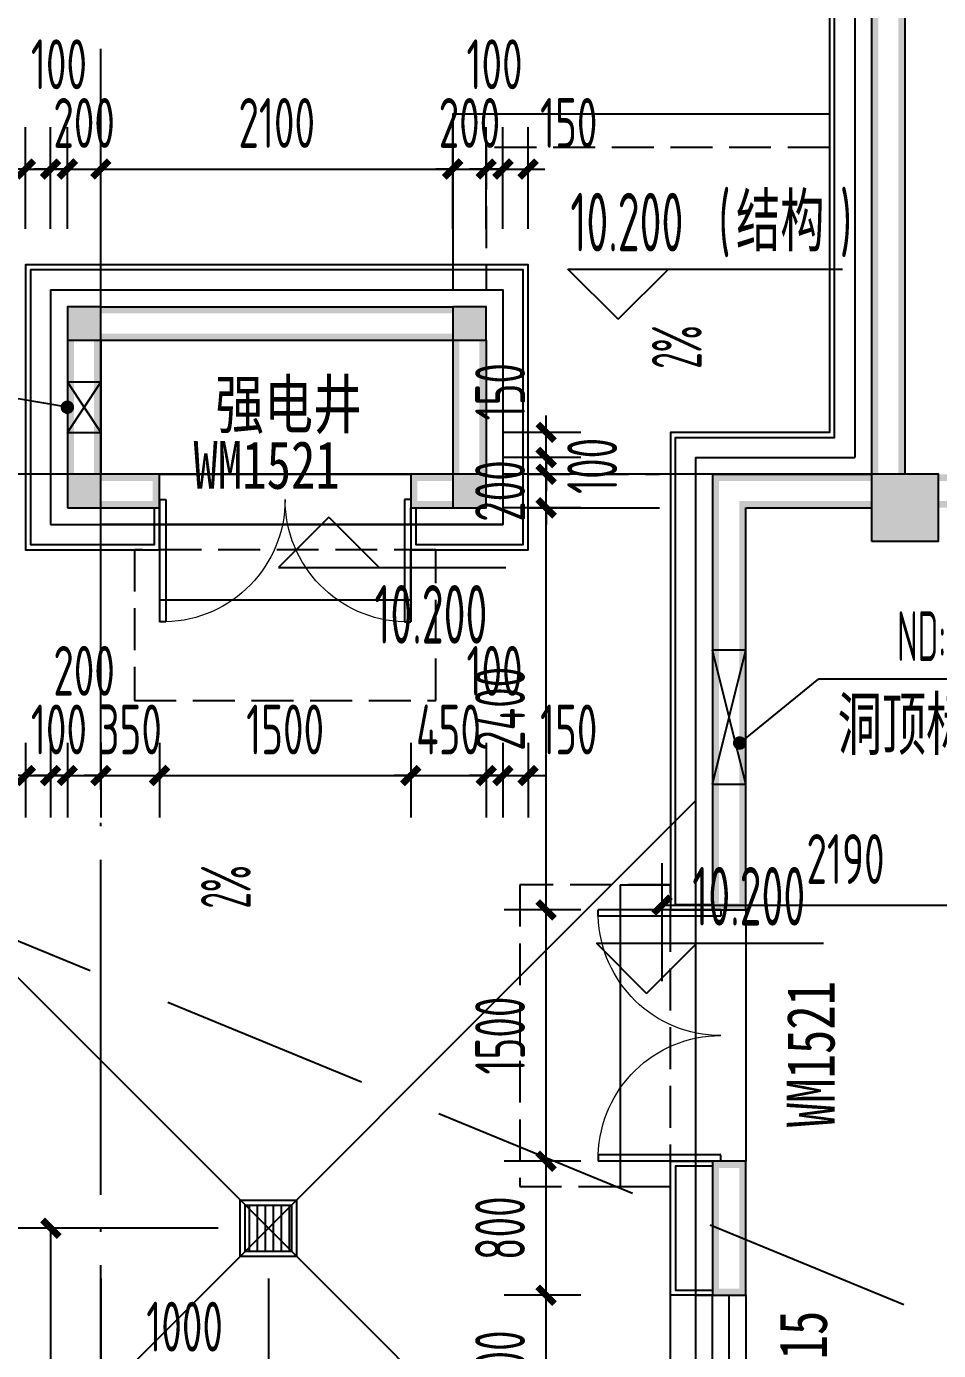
# Model space of a CAD drawing. Extents: x -228436 to 200315, y -41539 to 163917.
# Drawn here: x 48056 to 53500, y 128570 to 136473 of the extents above; entities that cross this region are included whole.
import ezdxf

# ---------------------------------------------------------------- set-up
doc = ezdxf.new("R2010")
doc.units = 0
doc.header["$LTSCALE"] = 1000
doc.header["$MEASUREMENT"] = 0
doc.linetypes.add('X-104 13#平面$0$DASH', pattern=[0.35, 0.25, -0.1])
doc.linetypes.add('X-104 13#平面$0$DOTE', pattern=[2.42, 2, -0.2, 0.02, -0.2])
for name, color, linetype in [('01-标注_尺寸', 124, 'Continuous'), ('01-标注_符号', 200, 'Continuous'), ('02-TEXT_标注', 130, 'Continuous'), ('PUB_HATCH', 8, 'Continuous'), ('PUB_WALL', 9, 'Continuous'), ('X-104 13#平面$0$01-标注_标高', 200, 'Continuous'), ('X-104 13#平面$0$02-TEXT_房间', 7, 'Continuous'), ('X-104 13#平面$0$02-TEXT_标注', 130, 'Continuous'), ('X-104 13#平面$0$02-TEXT_门窗', 151, 'Continuous'), ('X-104 13#平面$0$A-C_窗', 140, 'Continuous'), ('X-104 13#平面$0$A-C_门', 150, 'Continuous'), ('X-104 13#平面$0$A-E_电梯', 171, 'Continuous'), ('X-104 13#平面$0$A-O_分水线', 127, 'Continuous'), ('X-104 13#平面$0$A-O_屋面', 201, 'Continuous'), ('X-104 13#平面$0$A-SUR_保温', 222, 'Continuous'), ('X-104 13#平面$0$A-TECH_暖通', 6, 'Continuous'), ('X-104 13#平面$0$A-TECH_电气', 240, 'Continuous'), ('X-104 13#平面$0$A_AXIS-轴线', 36, 'X-104 13#平面$0$DOTE'), ('X-104 13#平面$0$A_STR-砌块墙', 121, 'Continuous'), ('X-104 13#平面$0$A_STR-砼柱', 51, 'Continuous'), ('X-104 13#平面$0$EH_石材', 116, 'Continuous')]:
    doc.layers.add(name, color=color, linetype=linetype)
doc.layers.add('X-104 13#平面$0$04-不打印_面积', color=5, linetype='Continuous', plot=False)
doc.styles.add('_TCH_DIM', font='ros1.shx', dxfattribs={"width": 0.8, "bigfont": 'jd.shx'})
doc.styles.add('_TCH_DIM_T3', font='ros1.shx', dxfattribs={"width": 0.705882, "bigfont": 'jd.shx'})
doc.styles.add('X-104 13#平面$0$_TCH_DIM', font='ros1.shx', dxfattribs={"width": 0.8, "bigfont": 'jd.shx'})
doc.styles.add('X-104 13#平面$0$_TCH_SPACE', font='STXIHEI_0.TTF', dxfattribs={"width": 0.75, "height": 5})
doc.styles.add('X-104 13#平面$0$_TCH_WINDOW', font='STXIHEI_0.TTF', dxfattribs={"width": 0.75, "height": 3.5})
doc.dimstyles.new('_TCH_ARCH&&100', dxfattribs={"dimtxt": 297.5, "dimasz": 100, "dimexe": 250, "dimexo": 300, "dimgap": 126.25, "dimtad": 1, "dimdec": 0, "dimzin": 0, "dimdsep": 46, "dimtxsty": '_TCH_DIM_T3', "dimblk": 'ARCHTICK', "dimcen": 0.09, "dimclrt": 7, "dimazin": 2, "dimtfac": 1, "dimtdec": 0, "dimtix": 1, "dimtmove": 2, "dimatfit": 3, "dimfxl": 0, "dimtolj": 1, "dimtzin": 0, "dimarcsym": 0})

# ---------------------------------------------------------------- blocks, each defined once
blk = doc.blocks.new('X-104 13#平面$0$zzzzx')
at = {"layer": 'X-104 13#平面$0$A_AXIS-轴线', "linetype": 'X-104 13#平面$0$DOTE'}
for p, q in [((48500, -7401), (48500, 28620.3)), ((60408.4, 9000), (-2925, 9000))]:
    blk.add_line(p, q, dxfattribs=at)
blk = doc.blocks.new('X-104 13#平面$0$ys')
for points in [[(46400.4, -2400.4), (39870, 4130)], [(39000, -5000), (46550.4, 2550.4)]]:
    blk.add_lwpolyline(points)
blk = doc.blocks.new('X-104 13#平面$0$jtkjuyriuy')
h = blk.add_hatch()
h.set_pattern_fill('ANSI31', color=8, scale=30, angle=45)
h.set_pattern_definition([(90, (0, 0), (-47.625, 1e-14), [])])
h.paths.add_polyline_path([(-138, 138), (138, 138), (138, -138), (-138, -138)])
for points in [[(-168, 168), (168, 168), (168, -168), (-168, -168)], [(-138, 138), (138, 138), (138, -138), (-138, -138)]]:
    blk.add_lwpolyline(points, close=True)
blk = doc.blocks.new('*U69')
blk.add_lwpolyline([(200, 0), (200, 800), (0, 800), (0, 0), (200, 0), (0, 800), (0, 0), (200, 800)])
blk = doc.blocks.new('*U82')
blk.add_lwpolyline([(300, 0), (300, 200), (0, 200), (0, 0), (300, 0), (0, 200), (0, 0), (300, 200)])
blk = doc.blocks.new('X-104 13#平面$0$ccc000')
at = {"layer": 'X-104 13#平面$0$A-TECH_电气', "rotation": 270}
blk.add_blockref('*U82', (48500, 134350), dxfattribs=at)
blk = doc.blocks.new('X-104 13#平面$0$$DorLib2D$00000002')
for p, q in [((-0.5, 0), (-0.5, 0.4875)), ((-0.475, 0.4875), (-0.5, 0.4875)), ((-0.475, 0), (-0.475, 0.4875)), ((0.475, 0), (0.475, 0.4875)), ((0.475, 0.4875), (0.5, 0.4875)), ((0.5, 0), (0.5, 0.4875)), ((-0.5, 0), (-0.475, 0)), ((0.5, 0), (0.475, 0))]:
    blk.add_line(p, q)
at = {"lineweight": 13}
for centre, start, end in [((-0.4875, 0), 0, 88.5307), ((0.4875, 0), 91.4693, 180)]:
    blk.add_arc(centre, 0.4875, start, end, dxfattribs=at)
blk = doc.blocks.new('X-104 13#平面$0$$TCHSYS$WIN2D')
for p, q in [((-0.5, 0.5), (0.5, 0.5)), ((-0.5, 0.5), (-0.5, -0.5)), ((0.5, 0.5), (0.5, -0.5)), ((0.5, 0.1667), (-0.5, 0.1667)), ((0.5, -0.1667), (-0.5, -0.1667)), ((-0.5, -0.5), (0.5, -0.5))]:
    blk.add_line(p, q)
blk = doc.blocks.new('_FZH')
blk.add_lwpolyline([(-0.5, -0.5), (0.5, -0.5), (0.5, 0.5), (-0.5, 0.5)], close=True)
at = {"layer": 'PUB_HATCH'}
blk.add_solid([(-0.5, -0.5), (0.5, -0.5), (-0.5, 0.5), (0.5, 0.5)], dxfattribs=at)
blk = doc.blocks.new('X-104 13#平面')
at = {"layer": 'PUB_WALL'}
for points in [[(53100, 133800), (53140, 133800), (53140, 140860), (53100, 140900)], [(53260, 133800), (53300, 133800), (53300, 140900), (53260, 140860)], [(48500, 134800), (48300, 134800), (48340, 134760), (48460, 134760)], [(48300, 134800), (48300, 134600), (48340, 134640), (48340, 134760)], [(48500, 134600), (48500, 134800), (48460, 134760), (48460, 134640)], [(50600, 134760), (50600, 134800), (48500, 134800), (48500, 134760)], [(50800, 134800), (50600, 134800), (50640, 134760), (50760, 134760)], [(50600, 134800), (50600, 134600), (50640, 134640), (50640, 134760)], [(50800, 134600), (50800, 134800), (50760, 134760), (50760, 134640)], [(48300, 134600), (48500, 134600), (48460, 134640), (48340, 134640)], [(48300, 133800), (48340, 133800), (48340, 134600), (48300, 134600)], [(48460, 133800), (48500, 133800), (48500, 134600), (48460, 134600)], [(50600, 134600), (50600, 134640), (48500, 134640), (48500, 134600)], [(50600, 134600), (50800, 134600), (50760, 134640), (50640, 134640)], [(50600, 133800), (50640, 133800), (50640, 134600), (50600, 134600)], [(50760, 133800), (50800, 133800), (50800, 134600), (50760, 134600)], [(48500, 133800), (48300, 133800), (48340, 133760), (48460, 133760)], [(48300, 133800), (48300, 133600), (48340, 133640), (48340, 133760)], [(48500, 133600), (48500, 133800), (48460, 133760), (48460, 133640)], [(48500, 133800), (48500, 133760), (48810, 133760), (48850, 133800)], [(48850, 133600), (48850, 133800), (48810, 133760), (48810, 133640)], [(50600, 133760), (50600, 133800), (50350, 133800), (50390, 133760)], [(50350, 133800), (50350, 133600), (50390, 133640), (50390, 133760)], [(50800, 133800), (50600, 133800), (50640, 133760), (50760, 133760)], [(50600, 133800), (50600, 133600), (50640, 133640), (50640, 133760)], [(50800, 133600), (50800, 133800), (50760, 133760), (50760, 133640)], [(52150.4, 133800), (52150.4, 131200), (52190.4, 131240), (52190.4, 133760)], [(53100, 133760), (53100, 133800), (52150.4, 133800), (52190.4, 133760)], [(53500, 133800), (53100, 133800), (53140, 133760), (53460, 133760)], [(53100, 133800), (53100, 133400), (53140, 133440), (53140, 133760)], [(53500, 133400), (53500, 133800), (53460, 133760), (53460, 133440)], [(53500, 133800), (53500, 133760), (55490, 133760), (55450, 133800)], [(48300, 133600), (48500, 133600), (48460, 133640), (48340, 133640)], [(48500, 133640), (48500, 133600), (48850, 133600), (48810, 133640)], [(50600, 133600), (50600, 133640), (50390, 133640), (50350, 133600)], [(50600, 133600), (50800, 133600), (50760, 133640), (50640, 133640)], [(52350.4, 131200), (52350.4, 133600), (52310.4, 133640), (52310.4, 131240)], [(53100, 133600), (53100, 133640), (52310.4, 133640), (52350.4, 133600)], [(53500, 133640), (53500, 133600), (55550, 133600), (55550, 133640)], [(53100, 133400), (53500, 133400), (53460, 133440), (53140, 133440)], [(52150.4, 131200), (52350.4, 131200), (52310.4, 131240), (52190.4, 131240)], [(52150.4, 129700), (52150.4, 128900), (52190.4, 128940), (52190.4, 129660)], [(52350.4, 129700), (52150.4, 129700), (52190.4, 129660), (52310.4, 129660)], [(52350.4, 128900), (52350.4, 129700), (52310.4, 129660), (52310.4, 128940)], [(52150.4, 128900), (52350.4, 128900), (52310.4, 128940), (52190.4, 128940)]]:
    blk.add_hatch(color=256, dxfattribs=at).paths.add_polyline_path(points)
at = {"layer": 'X-104 13#平面$0$01-标注_标高'}
for p, q in [((51588.3, 134724.9), (51288.3, 135024.9)), ((51288.3, 135024.9), (52927.4, 135024.9)), ((51588.3, 134724.9), (51888.3, 135024.9)), ((49860.6, 133544), (49560.6, 133244)), ((49860.6, 133544), (50160.6, 133244)), ((49560.6, 133244), (50917.2, 133244)), ((51757.9, 130701.4), (51457.9, 131001.4)), ((51457.9, 131001.4), (52814.4, 131001.4)), ((51757.9, 130701.4), (52057.9, 131001.4))]:
    blk.add_line(p, q, dxfattribs=at)
at = {"layer": 'X-104 13#平面$0$02-TEXT_标注', "linetype": 'X-104 13#平面$0$DASH', "ltscale": 5}
blk.add_lwpolyline([(58150, 126850), (34158.2, 136697.4)], dxfattribs=at)
at = {"layer": 'X-104 13#平面$0$04-不打印_面积', "color": 1}
blk.add_lwpolyline([(48500, 134900), (50900, 134900), (50900, 133500), (48500, 133500)], close=True, dxfattribs=at)
at = {"layer": 'X-104 13#平面$0$A-C_门'}
for p, q in [((48850, 133800), (50350, 133800)), ((48850, 133500), (50350, 133500)), ((52050.4, 131200), (52050.4, 129700)), ((52350.4, 131200), (52350.4, 129700))]:
    blk.add_line(p, q, dxfattribs=at)
at = {"layer": 'X-104 13#平面$0$A-E_电梯'}
for p, q in [((48850, 133500), (50350, 133500)), ((51600.4, 131350), (51600.4, 129550)), ((51600.4, 131350), (51900.4, 131350)), ((51535.4, 129550), (51835.4, 129550))]:
    blk.add_line(p, q, dxfattribs=at)
blk.add_lwpolyline([(48850, 133350), (48850, 133050), (50350, 133050), (50350, 133350)], dxfattribs=at)
at = {"layer": 'X-104 13#平面$0$A-O_屋面'}
for points in [[(52850, 135950), (50600, 135950), (50600, 134900)], [(51050, 133600), (51835.4, 133600)]]:
    blk.add_lwpolyline(points, dxfattribs=at)
at = {"layer": 'X-104 13#平面$0$A-O_屋面', "linetype": 'X-104 13#平面$0$DASH'}
for points in [[(52850, 135750), (50800, 135750), (50800, 134900)], [(51050, 133800), (51835.4, 133800)]]:
    blk.add_lwpolyline(points, dxfattribs=at)
at = {"layer": 'X-104 13#平面$0$A-SUR_保温'}
for p, q in [((53000, 140900), (53000, 133900)), ((48200, 134900), (48200, 133500)), ((48200, 134900), (50900, 134900)), ((50900, 134900), (50900, 133500)), ((52050.4, 133900), (52050.4, 131200)), ((52050.4, 133900), (53000, 133900)), ((48850, 133500), (48850, 133600)), ((50350, 133500), (50350, 133600)), ((48200, 133500), (48850, 133500)), ((50350, 133500), (50900, 133500)), ((52050.4, 131200), (52150.4, 131200)), ((52050.4, 129700), (52150.4, 129700)), ((52050.4, 129700), (52050.4, 128900)), ((52050.4, 128900), (52150.4, 128900))]:
    blk.add_line(p, q, dxfattribs=at)
at = {"layer": 'X-104 13#平面$0$A-SUR_保温', "linetype": 'X-104 13#平面$0$DASH'}
for points in [[(50500, 133350), (48700, 133350), (48700, 132450), (50500, 132450)], [(51900.4, 131350), (51000.4, 131350), (51000.4, 129550), (51900.4, 129550)]]:
    blk.add_lwpolyline(points, close=True, dxfattribs=at)
at = {"layer": 'X-104 13#平面$0$A_STR-砌块墙'}
for p, q in [((53100, 140900), (53100, 133800)), ((53300, 133800), (53300, 140900)), ((48500, 134800), (50600, 134800)), ((48300, 134600), (48300, 133800)), ((48500, 134600), (48500, 133800)), ((48500, 134600), (50600, 134600)), ((50600, 134600), (50600, 133800)), ((50800, 134600), (50800, 133800)), ((48850, 133800), (48500, 133800)), ((48850, 133600), (48850, 133800)), ((50600, 133800), (50350, 133800)), ((50350, 133800), (50350, 133600)), ((52150.4, 133800), (52150.4, 131200)), ((52150.4, 133800), (53100, 133800)), ((48500, 133600), (48850, 133600)), ((50350, 133600), (50600, 133600)), ((52350.4, 131200), (52350.4, 133600)), ((52350.4, 133600), (53100, 133600)), ((52150.4, 131200), (52350.4, 131200)), ((52150.4, 129700), (52150.4, 128900)), ((52350.4, 129700), (52150.4, 129700)), ((52350.4, 128900), (52350.4, 129700)), ((52150.4, 128900), (52350.4, 128900))]:
    blk.add_line(p, q, dxfattribs=at)
at = {"layer": 'X-104 13#平面$0$EH_石材'}
blk.add_line((51900.4, 128100), (51900.4, 128900), dxfattribs=at)
for points in [[(52150.4, 131200), (52150.4, 131230), (51930.4, 131230), (51930.4, 134020), (52880, 134020), (52880, 140870), (53100, 140870), (53100, 140900), (52850, 140900), (52850, 134050), (51900.4, 134050), (51900.4, 131200)], [(52150.4, 128900), (51900.4, 128900), (51900.4, 129700), (52150.4, 129700), (52150.4, 129670), (51930.4, 129670), (51930.4, 128930), (52150.4, 128930)]]:
    blk.add_lwpolyline(points, close=True, dxfattribs=at)
for points in [[(50350, 133600), (50350, 133350), (51050, 133350), (51050, 135050), (48050, 135050), (48050, 133350), (48850, 133350), (48850, 133600)], [(50380, 133600), (50380, 133380), (51020, 133380), (51020, 135020), (48080, 135020), (48080, 133380), (48820, 133380), (48820, 133600)]]:
    blk.add_lwpolyline(points, dxfattribs=at)
for name, p in [('X-104 13#平面$0$zzzzx', (0, 124800)), ('X-104 13#平面$0$ccc000', (-200, 0))]:
    blk.add_blockref(name, p)
at = {"layer": 'X-104 13#平面$0$A-C_窗'}
ref = blk.add_blockref('X-104 13#平面$0$$TCHSYS$WIN2D', (52200.4, 128500), dxfattribs=dict(at, xscale=800, yscale=-300, zscale=300, rotation=270))
ref.add_attrib('A', 'C0815', (52833.7, 128080), dxfattribs={"layer": 'X-104 13#平面$0$02-TEXT_门窗', "height": 285.43, "rotation": 90, "style": 'X-104 13#平面$0$_TCH_WINDOW', "width": 0.75})
at = {"layer": 'X-104 13#平面$0$A-C_门'}
ref = blk.add_blockref('X-104 13#平面$0$$DorLib2D$00000002', (49600, 133650), dxfattribs=dict(at, xscale=1500, yscale=-1500, zscale=300))
ref.add_attrib('A', 'WM1521', (49052.6, 133713.3), dxfattribs={"layer": 'X-104 13#平面$0$02-TEXT_门窗', "height": 285.43, "style": 'X-104 13#平面$0$_TCH_WINDOW', "width": 0.75})
ref = blk.add_blockref('X-104 13#平面$0$$DorLib2D$00000002', (52200.4, 130450), dxfattribs=dict(at, xscale=1500, yscale=-1500, zscale=300, rotation=270))
ref.add_attrib('A', 'WM1521', (52879.4, 129902.6), dxfattribs={"layer": 'X-104 13#平面$0$02-TEXT_门窗', "height": 285.43, "rotation": 90, "style": 'X-104 13#平面$0$_TCH_WINDOW', "width": 0.75})
at = {"layer": 'X-104 13#平面$0$A-O_分水线'}
for name, p in [('X-104 13#平面$0$ys', (5500, 129300)), ('X-104 13#平面$0$jtkjuyriuy', (49500, 129300))]:
    blk.add_blockref(name, p, dxfattribs=at)
at = {"layer": 'X-104 13#平面$0$A-TECH_暖通'}
blk.add_blockref('*U69', (52150.4, 131950), dxfattribs=at)
at = {"layer": 'X-104 13#平面$0$A_STR-砼柱'}
for p, xscale, yscale, zscale in [((48400, 134700), 200, 200, 200), ((50700, 134700), 200, 200, 200), ((48400, 133700), 200, 200, 200), ((50700, 133700), 200, 200, 200), ((53300, 133600), 400, 400, 400)]:
    blk.add_blockref('_FZH', p, dxfattribs=dict(at, xscale=xscale, yscale=yscale, zscale=zscale))
at = {"layer": 'X-104 13#平面$0$02-TEXT_房间', "style": 'X-104 13#平面$0$_TCH_SPACE', "width": 0.75}
blk.add_text('强电井', height=285.43, dxfattribs=at).set_placement((49182.5, 134074.7))
at = {"layer": 'X-104 13#平面$0$02-TEXT_标注', "style": 'X-104 13#平面$0$_TCH_DIM'}
for s, height, width, p in [('10.200', 350, 0.64, (51302.8, 135129.9)), ('(', 350, 0.64, (52187, 135129.9)), ('结构', 347.29, 0.8, (52291.5, 135129.9)), (')', 350, 0.64, (52912.3, 135129.9)), ('10.200', 350, 0.64, (50133.1, 132789)), ('10.200', 350, 0.64, (52030.3, 131106.4))]:
    blk.add_text(s, height=height, dxfattribs=dict(at, width=width)).set_placement(p)
blk = doc.blocks.new('_ArchTick')
at = {"color": 0, "linetype": 'ByBlock', "const_width": 0.4}
blk.add_lwpolyline([(-0.5, -0.5), (0.5, 0.5)], dxfattribs=at)
blk = doc.blocks.new('*D366')
at = {"layer": '01-标注_尺寸', "color": 0, "lineweight": -2, "transparency": 16777216}
for p, q in [((48050, 135265.7), (48050, 135871.9)), ((48200, 135265.7), (48200, 135871.9)), ((48050, 135621.9), (47950, 135621.9)), ((48050, 135621.9), (48200, 135621.9)), ((48200, 135621.9), (48300, 135621.9))]:
    blk.add_line(p, q, dxfattribs=at)
at = {"layer": 'Defpoints', "color": 0, "transparency": 16777216}
for p in [(48200, 135621.9), (48050, 134965.7), (48200, 134965.7)]:
    blk.add_point(p, dxfattribs=at)
at = {"layer": '01-标注_尺寸', "color": 0, "lineweight": -2, "transparency": 16777216, "xscale": 100, "yscale": 100, "zscale": 100}
blk.add_blockref('_ArchTick', (48050, 135621.9), dxfattribs=at)
at = {"layer": '01-标注_尺寸', "color": 0, "lineweight": -2, "transparency": 16777216, "xscale": 100, "yscale": 100, "zscale": 100, "rotation": 180}
blk.add_blockref('_ArchTick', (48200, 135621.9), dxfattribs=at)
at = {"layer": '01-标注_尺寸', "color": 7, "transparency": 16777216, "insert": (47807.2, 135896.9), "char_height": 297.5, "attachment_point": 5, "style": '_TCH_DIM_T3'}
blk.add_mtext('\\A1;150', dxfattribs=at)
blk = doc.blocks.new('*D367')
at = {"layer": '01-标注_尺寸', "color": 0, "lineweight": -2, "transparency": 16777216}
for p, q in [((48200, 135265.7), (48200, 135871.9)), ((48300, 135265.7), (48300, 135871.9)), ((48200, 135621.9), (48100, 135621.9)), ((48200, 135621.9), (48300, 135621.9)), ((48300, 135621.9), (48400, 135621.9))]:
    blk.add_line(p, q, dxfattribs=at)
at = {"layer": 'Defpoints', "color": 0, "transparency": 16777216}
for p in [(48300, 135621.9), (48200, 134965.7), (48300, 134965.7)]:
    blk.add_point(p, dxfattribs=at)
at = {"layer": '01-标注_尺寸', "color": 0, "lineweight": -2, "transparency": 16777216, "xscale": 100, "yscale": 100, "zscale": 100}
blk.add_blockref('_ArchTick', (48200, 135621.9), dxfattribs=at)
at = {"layer": '01-标注_尺寸', "color": 0, "lineweight": -2, "transparency": 16777216, "xscale": 100, "yscale": 100, "zscale": 100, "rotation": 180}
blk.add_blockref('_ArchTick', (48300, 135621.9), dxfattribs=at)
at = {"layer": '01-标注_尺寸', "color": 7, "transparency": 16777216, "insert": (48250, 136246.9), "char_height": 297.5, "attachment_point": 5, "style": '_TCH_DIM_T3'}
blk.add_mtext('\\A1;100', dxfattribs=at)
blk = doc.blocks.new('*D368')
at = {"layer": '01-标注_尺寸', "color": 0, "lineweight": -2, "transparency": 16777216}
for p, q in [((48300, 135265.7), (48300, 135871.9)), ((48500, 135265.7), (48500, 135871.9)), ((48300, 135621.9), (48200, 135621.9)), ((48300, 135621.9), (48500, 135621.9)), ((48500, 135621.9), (48600, 135621.9))]:
    blk.add_line(p, q, dxfattribs=at)
at = {"layer": 'Defpoints', "color": 0, "transparency": 16777216}
for p in [(48500, 135621.9), (48300, 134965.7), (48500, 134965.7)]:
    blk.add_point(p, dxfattribs=at)
at = {"layer": '01-标注_尺寸', "color": 0, "lineweight": -2, "transparency": 16777216, "xscale": 100, "yscale": 100, "zscale": 100}
blk.add_blockref('_ArchTick', (48300, 135621.9), dxfattribs=at)
at = {"layer": '01-标注_尺寸', "color": 0, "lineweight": -2, "transparency": 16777216, "xscale": 100, "yscale": 100, "zscale": 100, "rotation": 180}
blk.add_blockref('_ArchTick', (48500, 135621.9), dxfattribs=at)
at = {"layer": '01-标注_尺寸', "color": 7, "transparency": 16777216, "insert": (48400, 135896.9), "char_height": 297.5, "attachment_point": 5, "style": '_TCH_DIM_T3'}
blk.add_mtext('\\A1;200', dxfattribs=at)
blk = doc.blocks.new('*D369')
at = {"layer": '01-标注_尺寸', "color": 0, "lineweight": -2, "transparency": 16777216}
for p, q in [((48500, 135265.7), (48500, 135871.9)), ((50600, 135265.7), (50600, 135871.9)), ((48500, 135621.9), (50600, 135621.9))]:
    blk.add_line(p, q, dxfattribs=at)
at = {"layer": 'Defpoints', "color": 0, "transparency": 16777216}
for p in [(50600, 135621.9), (48500, 134965.7), (50600, 134965.7)]:
    blk.add_point(p, dxfattribs=at)
at = {"layer": '01-标注_尺寸', "color": 0, "lineweight": -2, "transparency": 16777216, "xscale": 100, "yscale": 100, "zscale": 100, "rotation": 180}
blk.add_blockref('_ArchTick', (48500, 135621.9), dxfattribs=at)
at = {"layer": '01-标注_尺寸', "color": 0, "lineweight": -2, "transparency": 16777216, "xscale": 100, "yscale": 100, "zscale": 100}
blk.add_blockref('_ArchTick', (50600, 135621.9), dxfattribs=at)
at = {"layer": '01-标注_尺寸', "color": 7, "transparency": 16777216, "insert": (49550, 135896.9), "char_height": 297.5, "attachment_point": 5, "style": '_TCH_DIM_T3'}
blk.add_mtext('\\A1;2100', dxfattribs=at)
blk = doc.blocks.new('*D370')
at = {"layer": '01-标注_尺寸', "color": 0, "lineweight": -2, "transparency": 16777216}
for p, q in [((50600, 135265.7), (50600, 135871.9)), ((50800, 135265.7), (50800, 135871.9)), ((50600, 135621.9), (50500, 135621.9)), ((50600, 135621.9), (50800, 135621.9)), ((50800, 135621.9), (50900, 135621.9))]:
    blk.add_line(p, q, dxfattribs=at)
at = {"layer": 'Defpoints', "color": 0, "transparency": 16777216}
for p in [(50800, 135621.9), (50600, 134965.7), (50800, 134965.7)]:
    blk.add_point(p, dxfattribs=at)
at = {"layer": '01-标注_尺寸', "color": 0, "lineweight": -2, "transparency": 16777216, "xscale": 100, "yscale": 100, "zscale": 100}
blk.add_blockref('_ArchTick', (50600, 135621.9), dxfattribs=at)
at = {"layer": '01-标注_尺寸', "color": 0, "lineweight": -2, "transparency": 16777216, "xscale": 100, "yscale": 100, "zscale": 100, "rotation": 180}
blk.add_blockref('_ArchTick', (50800, 135621.9), dxfattribs=at)
at = {"layer": '01-标注_尺寸', "color": 7, "transparency": 16777216, "insert": (50700, 135896.9), "char_height": 297.5, "attachment_point": 5, "style": '_TCH_DIM_T3'}
blk.add_mtext('\\A1;200', dxfattribs=at)
blk = doc.blocks.new('*D371')
at = {"layer": '01-标注_尺寸', "color": 0, "lineweight": -2, "transparency": 16777216}
for p, q in [((50800, 135265.7), (50800, 135871.9)), ((50900, 135265.7), (50900, 135871.9)), ((50800, 135621.9), (50700, 135621.9)), ((50800, 135621.9), (50900, 135621.9)), ((50900, 135621.9), (51000, 135621.9))]:
    blk.add_line(p, q, dxfattribs=at)
at = {"layer": 'Defpoints', "color": 0, "transparency": 16777216}
for p in [(50900, 135621.9), (50800, 134965.7), (50900, 134965.7)]:
    blk.add_point(p, dxfattribs=at)
at = {"layer": '01-标注_尺寸', "color": 0, "lineweight": -2, "transparency": 16777216, "xscale": 100, "yscale": 100, "zscale": 100}
blk.add_blockref('_ArchTick', (50800, 135621.9), dxfattribs=at)
at = {"layer": '01-标注_尺寸', "color": 0, "lineweight": -2, "transparency": 16777216, "xscale": 100, "yscale": 100, "zscale": 100, "rotation": 180}
blk.add_blockref('_ArchTick', (50900, 135621.9), dxfattribs=at)
at = {"layer": '01-标注_尺寸', "color": 7, "transparency": 16777216, "insert": (50850, 136246.9), "char_height": 297.5, "attachment_point": 5, "style": '_TCH_DIM_T3'}
blk.add_mtext('\\A1;100', dxfattribs=at)
blk = doc.blocks.new('*D372')
at = {"layer": '01-标注_尺寸', "color": 0, "lineweight": -2, "transparency": 16777216}
for p, q in [((50900, 135265.7), (50900, 135871.9)), ((51050, 135265.7), (51050, 135871.9)), ((50900, 135621.9), (50800, 135621.9)), ((50900, 135621.9), (51050, 135621.9)), ((51050, 135621.9), (51150, 135621.9))]:
    blk.add_line(p, q, dxfattribs=at)
at = {"layer": 'Defpoints', "color": 0, "transparency": 16777216}
for p in [(51050, 135621.9), (50900, 134965.7), (51050, 134965.7)]:
    blk.add_point(p, dxfattribs=at)
at = {"layer": '01-标注_尺寸', "color": 0, "lineweight": -2, "transparency": 16777216, "xscale": 100, "yscale": 100, "zscale": 100}
blk.add_blockref('_ArchTick', (50900, 135621.9), dxfattribs=at)
at = {"layer": '01-标注_尺寸', "color": 0, "lineweight": -2, "transparency": 16777216, "xscale": 100, "yscale": 100, "zscale": 100, "rotation": 180}
blk.add_blockref('_ArchTick', (51050, 135621.9), dxfattribs=at)
at = {"layer": '01-标注_尺寸', "color": 7, "transparency": 16777216, "insert": (51292.8, 135896.9), "char_height": 297.5, "attachment_point": 5, "style": '_TCH_DIM_T3'}
blk.add_mtext('\\A1;150', dxfattribs=at)
blk = doc.blocks.new('*D559')
at = {"layer": '01-标注_尺寸', "color": 0, "lineweight": -2, "transparency": 16777216}
for p, q in [((51157.9, 134050), (51157.9, 134150)), ((51365.6, 134050), (50907.9, 134050)), ((51157.9, 133900), (51157.9, 134050)), ((51365.6, 133900), (50907.9, 133900)), ((51157.9, 133900), (51157.9, 133800))]:
    blk.add_line(p, q, dxfattribs=at)
at = {"layer": 'Defpoints', "color": 0, "transparency": 16777216}
for p in [(51157.9, 134050), (51665.6, 134050), (51665.6, 133900)]:
    blk.add_point(p, dxfattribs=at)
at = {"layer": '01-标注_尺寸', "color": 0, "lineweight": -2, "transparency": 16777216, "xscale": 100, "yscale": 100, "zscale": 100}
for p, rotation in [((51157.9, 134050), 270), ((51157.9, 133900), 90)]:
    blk.add_blockref('_ArchTick', p, dxfattribs=dict(at, rotation=rotation))
at = {"layer": '01-标注_尺寸', "color": 7, "transparency": 16777216, "insert": (50882.9, 134292.8), "char_height": 297.5, "attachment_point": 5, "rotation": 90, "style": '_TCH_DIM_T3'}
blk.add_mtext('\\A1;150', dxfattribs=at)
blk = doc.blocks.new('*D560')
at = {"layer": '01-标注_尺寸', "color": 0, "lineweight": -2, "transparency": 16777216}
for p, q in [((51157.9, 133900), (51157.9, 134000)), ((51365.6, 133900), (50907.9, 133900)), ((51157.9, 133800), (51157.9, 133900)), ((51365.6, 133800), (50907.9, 133800)), ((51157.9, 133800), (51157.9, 133700))]:
    blk.add_line(p, q, dxfattribs=at)
at = {"layer": 'Defpoints', "color": 0, "transparency": 16777216}
for p in [(51157.9, 133900), (51665.6, 133900), (51665.6, 133800)]:
    blk.add_point(p, dxfattribs=at)
at = {"layer": '01-标注_尺寸', "color": 0, "lineweight": -2, "transparency": 16777216, "xscale": 100, "yscale": 100, "zscale": 100}
for p, rotation in [((51157.9, 133900), 270), ((51157.9, 133800), 90)]:
    blk.add_blockref('_ArchTick', p, dxfattribs=dict(at, rotation=rotation))
at = {"layer": '01-标注_尺寸', "color": 7, "transparency": 16777216, "insert": (51432.9, 133850), "char_height": 297.5, "attachment_point": 5, "rotation": 90, "style": '_TCH_DIM_T3'}
blk.add_mtext('\\A1;100', dxfattribs=at)
blk = doc.blocks.new('*D561')
at = {"layer": '01-标注_尺寸', "color": 0, "lineweight": -2, "transparency": 16777216}
for p, q in [((51157.9, 133800), (51157.9, 133900)), ((51365.6, 133800), (50907.9, 133800)), ((51157.9, 133600), (51157.9, 133800)), ((51365.6, 133600), (50907.9, 133600)), ((51157.9, 133600), (51157.9, 133500))]:
    blk.add_line(p, q, dxfattribs=at)
at = {"layer": 'Defpoints', "color": 0, "transparency": 16777216}
for p in [(51157.9, 133800), (51665.6, 133800), (51665.6, 133600)]:
    blk.add_point(p, dxfattribs=at)
at = {"layer": '01-标注_尺寸', "color": 0, "lineweight": -2, "transparency": 16777216, "xscale": 100, "yscale": 100, "zscale": 100}
for p, rotation in [((51157.9, 133800), 270), ((51157.9, 133600), 90)]:
    blk.add_blockref('_ArchTick', p, dxfattribs=dict(at, rotation=rotation))
at = {"layer": '01-标注_尺寸', "color": 7, "transparency": 16777216, "insert": (50882.9, 133700), "char_height": 297.5, "attachment_point": 5, "rotation": 90, "style": '_TCH_DIM_T3'}
blk.add_mtext('\\A1;200', dxfattribs=at)
blk = doc.blocks.new('*D562')
at = {"layer": '01-标注_尺寸', "color": 0, "lineweight": -2, "transparency": 16777216}
for p, q in [((51365.6, 133600), (50907.9, 133600)), ((51157.9, 131200), (51157.9, 133600)), ((51365.6, 131200), (50907.9, 131200))]:
    blk.add_line(p, q, dxfattribs=at)
at = {"layer": 'Defpoints', "color": 0, "transparency": 16777216}
for p in [(51157.9, 133600), (51665.6, 133600), (51665.6, 131200)]:
    blk.add_point(p, dxfattribs=at)
at = {"layer": '01-标注_尺寸', "color": 0, "lineweight": -2, "transparency": 16777216, "xscale": 100, "yscale": 100, "zscale": 100}
for p, rotation in [((51157.9, 133600), 90), ((51157.9, 131200), 270)]:
    blk.add_blockref('_ArchTick', p, dxfattribs=dict(at, rotation=rotation))
at = {"layer": '01-标注_尺寸', "color": 7, "transparency": 16777216, "insert": (50882.9, 132400), "char_height": 297.5, "attachment_point": 5, "rotation": 90, "style": '_TCH_DIM_T3'}
blk.add_mtext('\\A1;2400', dxfattribs=at)
blk = doc.blocks.new('*D563')
at = {"layer": '01-标注_尺寸', "color": 0, "lineweight": -2, "transparency": 16777216}
for p, q in [((51365.6, 131200), (50907.9, 131200)), ((51157.9, 129700), (51157.9, 131200)), ((51365.6, 129700), (50907.9, 129700))]:
    blk.add_line(p, q, dxfattribs=at)
at = {"layer": 'Defpoints', "color": 0, "transparency": 16777216}
for p in [(51157.9, 131200), (51665.6, 131200), (51665.6, 129700)]:
    blk.add_point(p, dxfattribs=at)
at = {"layer": '01-标注_尺寸', "color": 0, "lineweight": -2, "transparency": 16777216, "xscale": 100, "yscale": 100, "zscale": 100}
for p, rotation in [((51157.9, 131200), 90), ((51157.9, 129700), 270)]:
    blk.add_blockref('_ArchTick', p, dxfattribs=dict(at, rotation=rotation))
at = {"layer": '01-标注_尺寸', "color": 7, "transparency": 16777216, "insert": (50882.9, 130450), "char_height": 297.5, "attachment_point": 5, "rotation": 90, "style": '_TCH_DIM_T3'}
blk.add_mtext('\\A1;1500', dxfattribs=at)
blk = doc.blocks.new('*D564')
at = {"layer": '01-标注_尺寸', "color": 0, "lineweight": -2, "transparency": 16777216}
for p, q in [((51365.6, 129700), (50907.9, 129700)), ((51157.9, 128900), (51157.9, 129700)), ((51365.6, 128900), (50907.9, 128900))]:
    blk.add_line(p, q, dxfattribs=at)
at = {"layer": 'Defpoints', "color": 0, "transparency": 16777216}
for p in [(51157.9, 129700), (51665.6, 129700), (51665.6, 128900)]:
    blk.add_point(p, dxfattribs=at)
at = {"layer": '01-标注_尺寸', "color": 0, "lineweight": -2, "transparency": 16777216, "xscale": 100, "yscale": 100, "zscale": 100}
for p, rotation in [((51157.9, 129700), 90), ((51157.9, 128900), 270)]:
    blk.add_blockref('_ArchTick', p, dxfattribs=dict(at, rotation=rotation))
at = {"layer": '01-标注_尺寸', "color": 7, "transparency": 16777216, "insert": (50882.9, 129300), "char_height": 297.5, "attachment_point": 5, "rotation": 90, "style": '_TCH_DIM_T3'}
blk.add_mtext('\\A1;800', dxfattribs=at)
blk = doc.blocks.new('*D565')
at = {"layer": '01-标注_尺寸', "color": 0, "lineweight": -2, "transparency": 16777216}
for p, q in [((51365.6, 128900), (50907.9, 128900)), ((51157.9, 128100), (51157.9, 128900)), ((51365.6, 128100), (50907.9, 128100))]:
    blk.add_line(p, q, dxfattribs=at)
at = {"layer": 'Defpoints', "color": 0, "transparency": 16777216}
for p in [(51157.9, 128900), (51665.6, 128900), (51665.6, 128100)]:
    blk.add_point(p, dxfattribs=at)
at = {"layer": '01-标注_尺寸', "color": 0, "lineweight": -2, "transparency": 16777216, "xscale": 100, "yscale": 100, "zscale": 100}
for p, rotation in [((51157.9, 128900), 90), ((51157.9, 128100), 270)]:
    blk.add_blockref('_ArchTick', p, dxfattribs=dict(at, rotation=rotation))
at = {"layer": '01-标注_尺寸', "color": 7, "transparency": 16777216, "insert": (50882.9, 128500), "char_height": 297.5, "attachment_point": 5, "rotation": 90, "style": '_TCH_DIM_T3'}
blk.add_mtext('\\A1;800', dxfattribs=at)
blk = doc.blocks.new('*D579')
at = {"layer": '01-标注_尺寸', "color": 0, "lineweight": -2, "transparency": 16777216}
for p, q in [((51850.4, 130775), (51850.4, 131478.7)), ((54040, 130775), (54040, 131478.7)), ((51850.4, 131228.7), (54040, 131228.7))]:
    blk.add_line(p, q, dxfattribs=at)
at = {"layer": 'Defpoints', "color": 0, "transparency": 16777216}
for p in [(54040, 131228.7), (51850.4, 130475), (54040, 130475)]:
    blk.add_point(p, dxfattribs=at)
at = {"layer": '01-标注_尺寸', "color": 0, "lineweight": -2, "transparency": 16777216, "xscale": 100, "yscale": 100, "zscale": 100, "rotation": 180}
blk.add_blockref('_ArchTick', (51850.4, 131228.7), dxfattribs=at)
at = {"layer": '01-标注_尺寸', "color": 0, "lineweight": -2, "transparency": 16777216, "xscale": 100, "yscale": 100, "zscale": 100}
blk.add_blockref('_ArchTick', (54040, 131228.7), dxfattribs=at)
at = {"layer": '01-标注_尺寸', "color": 7, "transparency": 16777216, "insert": (52945.2, 131503.7), "char_height": 297.5, "attachment_point": 5, "style": '_TCH_DIM_T3'}
blk.add_mtext('\\A1;2190', dxfattribs=at)
blk = doc.blocks.new('*D676')
at = {"layer": '01-标注_尺寸', "color": 0, "lineweight": -2, "transparency": 16777216}
for p, q in [((50900, 132197.2), (50900, 131751.7)), ((51050, 132197.2), (51050, 131751.7)), ((50900, 132001.7), (50800, 132001.7)), ((50900, 132001.7), (51050, 132001.7)), ((51050, 132001.7), (51150, 132001.7))]:
    blk.add_line(p, q, dxfattribs=at)
at = {"layer": 'Defpoints', "color": 0, "transparency": 16777216}
for p in [(50900, 132497.2), (51050, 132497.2), (51050, 132001.7)]:
    blk.add_point(p, dxfattribs=at)
at = {"layer": '01-标注_尺寸', "color": 0, "lineweight": -2, "transparency": 16777216, "xscale": 100, "yscale": 100, "zscale": 100}
blk.add_blockref('_ArchTick', (50900, 132001.7), dxfattribs=at)
at = {"layer": '01-标注_尺寸', "color": 0, "lineweight": -2, "transparency": 16777216, "xscale": 100, "yscale": 100, "zscale": 100, "rotation": 180}
blk.add_blockref('_ArchTick', (51050, 132001.7), dxfattribs=at)
at = {"layer": '01-标注_尺寸', "color": 7, "transparency": 16777216, "insert": (51292.8, 132276.7), "char_height": 297.5, "attachment_point": 5, "style": '_TCH_DIM_T3'}
blk.add_mtext('\\A1;150', dxfattribs=at)
blk = doc.blocks.new('*D677')
at = {"layer": '01-标注_尺寸', "color": 0, "lineweight": -2, "transparency": 16777216}
for p, q in [((50800, 132197.2), (50800, 131751.7)), ((50900, 132197.2), (50900, 131751.7)), ((50800, 132001.7), (50700, 132001.7)), ((50800, 132001.7), (50900, 132001.7)), ((50900, 132001.7), (51000, 132001.7))]:
    blk.add_line(p, q, dxfattribs=at)
at = {"layer": 'Defpoints', "color": 0, "transparency": 16777216}
for p in [(50800, 132497.2), (50900, 132497.2), (50900, 132001.7)]:
    blk.add_point(p, dxfattribs=at)
at = {"layer": '01-标注_尺寸', "color": 0, "lineweight": -2, "transparency": 16777216, "xscale": 100, "yscale": 100, "zscale": 100}
blk.add_blockref('_ArchTick', (50800, 132001.7), dxfattribs=at)
at = {"layer": '01-标注_尺寸', "color": 0, "lineweight": -2, "transparency": 16777216, "xscale": 100, "yscale": 100, "zscale": 100, "rotation": 180}
blk.add_blockref('_ArchTick', (50900, 132001.7), dxfattribs=at)
at = {"layer": '01-标注_尺寸', "color": 7, "transparency": 16777216, "insert": (50850, 132626.7), "char_height": 297.5, "attachment_point": 5, "style": '_TCH_DIM_T3'}
blk.add_mtext('\\A1;100', dxfattribs=at)
blk = doc.blocks.new('*D678')
at = {"layer": '01-标注_尺寸', "color": 0, "lineweight": -2, "transparency": 16777216}
for p, q in [((50350, 132197.2), (50350, 131751.7)), ((50800, 132197.2), (50800, 131751.7)), ((50350, 132001.7), (50250, 132001.7)), ((50350, 132001.7), (50800, 132001.7)), ((50800, 132001.7), (50900, 132001.7))]:
    blk.add_line(p, q, dxfattribs=at)
at = {"layer": 'Defpoints', "color": 0, "transparency": 16777216}
for p in [(50350, 132497.2), (50800, 132497.2), (50800, 132001.7)]:
    blk.add_point(p, dxfattribs=at)
at = {"layer": '01-标注_尺寸', "color": 0, "lineweight": -2, "transparency": 16777216, "xscale": 100, "yscale": 100, "zscale": 100}
blk.add_blockref('_ArchTick', (50350, 132001.7), dxfattribs=at)
at = {"layer": '01-标注_尺寸', "color": 0, "lineweight": -2, "transparency": 16777216, "xscale": 100, "yscale": 100, "zscale": 100, "rotation": 180}
blk.add_blockref('_ArchTick', (50800, 132001.7), dxfattribs=at)
at = {"layer": '01-标注_尺寸', "color": 7, "transparency": 16777216, "insert": (50575, 132276.7), "char_height": 297.5, "attachment_point": 5, "style": '_TCH_DIM_T3'}
blk.add_mtext('\\A1;450', dxfattribs=at)
blk = doc.blocks.new('*D679')
at = {"layer": '01-标注_尺寸', "color": 0, "lineweight": -2, "transparency": 16777216}
for p, q in [((48850, 132197.2), (48850, 131751.7)), ((50350, 132197.2), (50350, 131751.7)), ((48850, 132001.7), (50350, 132001.7))]:
    blk.add_line(p, q, dxfattribs=at)
at = {"layer": 'Defpoints', "color": 0, "transparency": 16777216}
for p in [(48850, 132497.2), (50350, 132497.2), (50350, 132001.7)]:
    blk.add_point(p, dxfattribs=at)
at = {"layer": '01-标注_尺寸', "color": 0, "lineweight": -2, "transparency": 16777216, "xscale": 100, "yscale": 100, "zscale": 100, "rotation": 180}
blk.add_blockref('_ArchTick', (48850, 132001.7), dxfattribs=at)
at = {"layer": '01-标注_尺寸', "color": 0, "lineweight": -2, "transparency": 16777216, "xscale": 100, "yscale": 100, "zscale": 100}
blk.add_blockref('_ArchTick', (50350, 132001.7), dxfattribs=at)
at = {"layer": '01-标注_尺寸', "color": 7, "transparency": 16777216, "insert": (49600, 132276.7), "char_height": 297.5, "attachment_point": 5, "style": '_TCH_DIM_T3'}
blk.add_mtext('\\A1;1500', dxfattribs=at)
blk = doc.blocks.new('*D680')
at = {"layer": '01-标注_尺寸', "color": 0, "lineweight": -2, "transparency": 16777216}
for p, q in [((48500, 132197.2), (48500, 131751.7)), ((48850, 132197.2), (48850, 131751.7)), ((48500, 132001.7), (48400, 132001.7)), ((48500, 132001.7), (48850, 132001.7)), ((48850, 132001.7), (48950, 132001.7))]:
    blk.add_line(p, q, dxfattribs=at)
at = {"layer": 'Defpoints', "color": 0, "transparency": 16777216}
for p in [(48500, 132497.2), (48850, 132497.2), (48850, 132001.7)]:
    blk.add_point(p, dxfattribs=at)
at = {"layer": '01-标注_尺寸', "color": 0, "lineweight": -2, "transparency": 16777216, "xscale": 100, "yscale": 100, "zscale": 100}
blk.add_blockref('_ArchTick', (48500, 132001.7), dxfattribs=at)
at = {"layer": '01-标注_尺寸', "color": 0, "lineweight": -2, "transparency": 16777216, "xscale": 100, "yscale": 100, "zscale": 100, "rotation": 180}
blk.add_blockref('_ArchTick', (48850, 132001.7), dxfattribs=at)
at = {"layer": '01-标注_尺寸', "color": 7, "transparency": 16777216, "insert": (48675, 132276.7), "char_height": 297.5, "attachment_point": 5, "style": '_TCH_DIM_T3'}
blk.add_mtext('\\A1;350', dxfattribs=at)
blk = doc.blocks.new('*D681')
at = {"layer": '01-标注_尺寸', "color": 0, "lineweight": -2, "transparency": 16777216}
for p, q in [((48300, 132197.2), (48300, 131751.7)), ((48500, 132197.2), (48500, 131751.7)), ((48300, 132001.7), (48200, 132001.7)), ((48300, 132001.7), (48500, 132001.7)), ((48500, 132001.7), (48600, 132001.7))]:
    blk.add_line(p, q, dxfattribs=at)
at = {"layer": 'Defpoints', "color": 0, "transparency": 16777216}
for p in [(48300, 132497.2), (48500, 132497.2), (48500, 132001.7)]:
    blk.add_point(p, dxfattribs=at)
at = {"layer": '01-标注_尺寸', "color": 0, "lineweight": -2, "transparency": 16777216, "xscale": 100, "yscale": 100, "zscale": 100}
blk.add_blockref('_ArchTick', (48300, 132001.7), dxfattribs=at)
at = {"layer": '01-标注_尺寸', "color": 0, "lineweight": -2, "transparency": 16777216, "xscale": 100, "yscale": 100, "zscale": 100, "rotation": 180}
blk.add_blockref('_ArchTick', (48500, 132001.7), dxfattribs=at)
at = {"layer": '01-标注_尺寸', "color": 7, "transparency": 16777216, "insert": (48400, 132626.7), "char_height": 297.5, "attachment_point": 5, "style": '_TCH_DIM_T3'}
blk.add_mtext('\\A1;200', dxfattribs=at)
blk = doc.blocks.new('*D682')
at = {"layer": '01-标注_尺寸', "color": 0, "lineweight": -2, "transparency": 16777216}
for p, q in [((48200, 132197.2), (48200, 131751.7)), ((48300, 132197.2), (48300, 131751.7)), ((48200, 132001.7), (48100, 132001.7)), ((48200, 132001.7), (48300, 132001.7)), ((48300, 132001.7), (48400, 132001.7))]:
    blk.add_line(p, q, dxfattribs=at)
at = {"layer": 'Defpoints', "color": 0, "transparency": 16777216}
for p in [(48200, 132497.2), (48300, 132497.2), (48300, 132001.7)]:
    blk.add_point(p, dxfattribs=at)
at = {"layer": '01-标注_尺寸', "color": 0, "lineweight": -2, "transparency": 16777216, "xscale": 100, "yscale": 100, "zscale": 100}
blk.add_blockref('_ArchTick', (48200, 132001.7), dxfattribs=at)
at = {"layer": '01-标注_尺寸', "color": 0, "lineweight": -2, "transparency": 16777216, "xscale": 100, "yscale": 100, "zscale": 100, "rotation": 180}
blk.add_blockref('_ArchTick', (48300, 132001.7), dxfattribs=at)
at = {"layer": '01-标注_尺寸', "color": 7, "transparency": 16777216, "insert": (48250, 132276.7), "char_height": 297.5, "attachment_point": 5, "style": '_TCH_DIM_T3'}
blk.add_mtext('\\A1;100', dxfattribs=at)
blk = doc.blocks.new('*D683')
at = {"layer": '01-标注_尺寸', "color": 0, "lineweight": -2, "transparency": 16777216}
for p, q in [((48050, 132197.2), (48050, 131751.7)), ((48200, 132197.2), (48200, 131751.7)), ((48050, 132001.7), (47950, 132001.7)), ((48050, 132001.7), (48200, 132001.7)), ((48200, 132001.7), (48300, 132001.7))]:
    blk.add_line(p, q, dxfattribs=at)
at = {"layer": 'Defpoints', "color": 0, "transparency": 16777216}
for p in [(48050, 132497.2), (48200, 132497.2), (48200, 132001.7)]:
    blk.add_point(p, dxfattribs=at)
at = {"layer": '01-标注_尺寸', "color": 0, "lineweight": -2, "transparency": 16777216, "xscale": 100, "yscale": 100, "zscale": 100}
blk.add_blockref('_ArchTick', (48050, 132001.7), dxfattribs=at)
at = {"layer": '01-标注_尺寸', "color": 0, "lineweight": -2, "transparency": 16777216, "xscale": 100, "yscale": 100, "zscale": 100, "rotation": 180}
blk.add_blockref('_ArchTick', (48200, 132001.7), dxfattribs=at)
at = {"layer": '01-标注_尺寸', "color": 7, "transparency": 16777216, "insert": (47807.2, 132276.7), "char_height": 297.5, "attachment_point": 5, "style": '_TCH_DIM_T3'}
blk.add_mtext('\\A1;150', dxfattribs=at)
blk = doc.blocks.new('*D697')
at = {"layer": '01-标注_尺寸', "color": 0, "lineweight": -2, "transparency": 16777216}
for p, q in [((48500, 129000), (48500, 128187.7)), ((49500, 129000), (49500, 128187.7)), ((48500, 128437.7), (49500, 128437.7))]:
    blk.add_line(p, q, dxfattribs=at)
at = {"layer": 'Defpoints', "color": 0, "transparency": 16777216}
for p in [(48500, 129300), (49500, 129300), (49500, 128437.7)]:
    blk.add_point(p, dxfattribs=at)
at = {"layer": '01-标注_尺寸', "color": 0, "lineweight": -2, "transparency": 16777216, "xscale": 100, "yscale": 100, "zscale": 100, "rotation": 180}
blk.add_blockref('_ArchTick', (48500, 128437.7), dxfattribs=at)
at = {"layer": '01-标注_尺寸', "color": 0, "lineweight": -2, "transparency": 16777216, "xscale": 100, "yscale": 100, "zscale": 100}
blk.add_blockref('_ArchTick', (49500, 128437.7), dxfattribs=at)
at = {"layer": '01-标注_尺寸', "color": 7, "transparency": 16777216, "insert": (49000, 128712.7), "char_height": 297.5, "attachment_point": 5, "style": '_TCH_DIM_T3'}
blk.add_mtext('\\A1;1000', dxfattribs=at)
blk = doc.blocks.new('*D698')
at = {"layer": '01-标注_尺寸', "color": 0, "lineweight": -2, "transparency": 16777216}
for p, q in [((49200, 129300), (47951.6, 129300)), ((48201.6, 124800), (48201.6, 129300)), ((49200, 124800), (47951.6, 124800))]:
    blk.add_line(p, q, dxfattribs=at)
at = {"layer": 'Defpoints', "color": 0, "transparency": 16777216}
for p in [(48201.6, 129300), (49500, 129300), (49500, 124800)]:
    blk.add_point(p, dxfattribs=at)
at = {"layer": '01-标注_尺寸', "color": 0, "lineweight": -2, "transparency": 16777216, "xscale": 100, "yscale": 100, "zscale": 100}
for p, rotation in [((48201.6, 129300), 90), ((48201.6, 124800), 270)]:
    blk.add_blockref('_ArchTick', p, dxfattribs=dict(at, rotation=rotation))
at = {"layer": '01-标注_尺寸', "color": 7, "transparency": 16777216, "insert": (47926.6, 127050), "char_height": 297.5, "attachment_point": 5, "rotation": 90, "style": '_TCH_DIM_T3'}
blk.add_mtext('\\A1;4500', dxfattribs=at)

msp = doc.modelspace()

# ---------------------------------------------------------------- linework, layer by layer
at = {"layer": '01-标注_符号'}
for p, q in [((48300, 134200), (46705.9, 134472.3)), ((52313.1, 132196), (52785, 132579.6)), ((52785, 132579.6), (54698.6, 132579.6))]:
    msp.add_line(p, q, dxfattribs=at)
for points in [[(52191.4, 134217.2, 0, 0, 0), (52191.4, 134556.2, 80, 0, 0), (52191.4, 134856.2, 0, 0, 0)], [(49500, 131579, 0, 0, 0), (49500, 131193.3, 80, 0, 0), (49500, 130893.3, 0, 0, 0)]]:
    msp.add_lwpolyline(points, format="xyseb", dxfattribs=at)
at = {"layer": '01-标注_符号', "const_width": 40}
for points in [[(48319.7, 134196.6, 1), (48280.3, 134203.4, 1)], [(52297.6, 132183.4, 1), (52328.7, 132208.7, 1)]]:
    msp.add_lwpolyline(points, format="xyb", close=True, dxfattribs=at)

# ---------------------------------------------------------------- block references
msp.add_blockref('X-104 13#平面', (0, 0))

# ---------------------------------------------------------------- texts
at = {"layer": '02-TEXT_标注', "style": '_TCH_DIM', "width": 0.564706}
for p in [(52086.4, 134430.3), (49395, 131208.1)]:
    msp.add_text('2%%%', height=297.5, rotation=90, dxfattribs=at).set_placement(p)
at = {"layer": '02-TEXT_标注', "style": '_TCH_DIM'}
for s, height, width, p in [('ND:800', 297.5, 0.564706, (53252.8, 132684.6)), ('洞顶标高', 347.29, 0.8, (52898.4, 132124.6))]:
    msp.add_text(s, height=height, dxfattribs=dict(at, width=width)).set_placement(p)

# ---------------------------------------------------------------- dimensions: what is measured, and where the dimension line sits
at = {"layer": '01-标注_尺寸'}
for base, p1, p2, angle, picture, middle in [((48300, 135621.9), (48200, 134965.7), (48300, 134965.7), 0, '*D367', (48250, 136246.9)), ((50900, 135621.9), (50800, 134965.7), (50900, 134965.7), 0, '*D371', (50850, 136246.9)), ((48200, 135621.9), (48050, 134965.7), (48200, 134965.7), 0, '*D366', (47807.2, 135896.9)), ((51050, 135621.9), (50900, 134965.7), (51050, 134965.7), 0, '*D372', (51292.8, 135896.9)), ((51157.9, 134050), (51665.6, 133900), (51665.6, 134050), 90, '*D559', (50882.9, 134292.8)), ((51157.9, 133900), (51665.6, 133800), (51665.6, 133900), 90, '*D560', (51432.9, 133850)), ((48500, 132001.7), (48300, 132497.2), (48500, 132497.2), 0, '*D681', (48400, 132626.7)), ((50900, 132001.7), (50800, 132497.2), (50900, 132497.2), 0, '*D677', (50850, 132626.7)), ((48200, 132001.7), (48050, 132497.2), (48200, 132497.2), 0, '*D683', (47807.2, 132276.7)), ((51050, 132001.7), (50900, 132497.2), (51050, 132497.2), 0, '*D676', (51292.8, 132276.7))]:
    dim = msp.add_linear_dim(base=base, p1=p1, p2=p2, angle=angle, dimstyle='_TCH_ARCH&&100', dxfattribs=at)
    dim.commit()
    dim.dimension.update_dxf_attribs({"geometry": picture, "text_midpoint": middle, "dimtype": 161})
for p1, p2, distance, picture, middle in [((48300, 134965.7), (48500, 134965.7), 656.2, '*D368', (48400, 135896.9)), ((48500, 134965.7), (50600, 134965.7), 656.2, '*D369', (49550, 135896.9)), ((50600, 134965.7), (50800, 134965.7), 656.2, '*D370', (50700, 135896.9)), ((51665.6, 133600), (51665.6, 133800), 507.7, '*D561', (50882.9, 133700)), ((51665.6, 131200), (51665.6, 133600), 507.7, '*D562', (50882.9, 132400)), ((48200, 132497.2), (48300, 132497.2), -495.5, '*D682', (48250, 132276.7)), ((48500, 132497.2), (48850, 132497.2), -495.5, '*D680', (48675, 132276.7)), ((48850, 132497.2), (50350, 132497.2), -495.5, '*D679', (49600, 132276.7)), ((50350, 132497.2), (50800, 132497.2), -495.5, '*D678', (50575, 132276.7)), ((51850.4, 130475), (54040, 130475), 753.7, '*D579', (52945.2, 131503.7)), ((51665.6, 129700), (51665.6, 131200), 507.7, '*D563', (50882.9, 130450)), ((51665.6, 128900), (51665.6, 129700), 507.7, '*D564', (50882.9, 129300)), ((49500, 124800), (49500, 129300), 1298.4, '*D698', (47926.6, 127050)), ((48500, 129300), (49500, 129300), -862.3, '*D697', (49000, 128712.7)), ((51665.6, 128100), (51665.6, 128900), 507.7, '*D565', (50882.9, 128500))]:
    dim = msp.add_aligned_dim(p1=p1, p2=p2, distance=distance, dimstyle='_TCH_ARCH&&100', dxfattribs=at)
    dim.commit()
    dim.dimension.update_dxf_attribs({"geometry": picture, "text_midpoint": middle})

doc.saveas('drawing.dxf')
